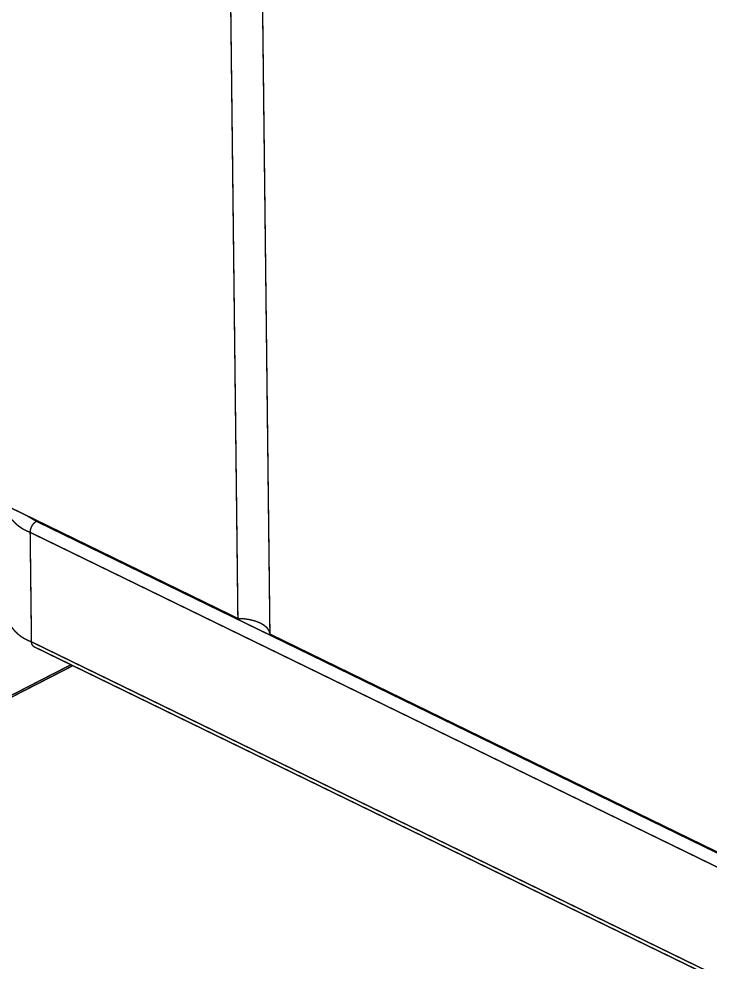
# Model space of a CAD drawing. Header units: inches. Extents: x 0 to 35.2, y -0.7 to 15.9.
# Drawn here: x 17.6864 to 17.9376, y 1.8133 to 2.1561 of the extents above; entities that cross this region are included whole.
import ezdxf

# ---------------------------------------------------------------- set-up
doc = ezdxf.new("R2010")
doc.units = ezdxf.units.IN
doc.header["$MEASUREMENT"] = 0
doc.layers.add('Dimensions', color=6, linetype='Continuous')

msp = doc.modelspace()

# ---------------------------------------------------------------- linework, layer by layer
at = {"layer": 'Dimensions'}
for points in [[(17.74797, 3.4759, 0.0005, 0.0005, 0), (17.76596, 1.9382, 0.0005, 0.0005, 0)], [(17.75959, 3.47227, 0.0005, 0.0005, 0), (17.7776, 1.93252, 0.0005, 0.0005, 0)], [(17.66959, 1.98516, 0.0005, 0.0005, 0), (17.76596, 1.9382, 0.0005, 0.0005, 0)], [(17.69048, 1.96949, 0.0005, 0.0005, -0.242106), (17.6809, 1.97964, 0.0005, 0.0005, 0)], [(17.68927, 1.97556, 0.0005, 0.0005, 0), (17.69276, 1.97351, 0.0005, 0.0005, 0)], [(17.69048, 1.96949, 0.0005, 0.0005, -0.260287), (17.69276, 1.97351, 0.0005, 0.0005, 0)], [(17.69276, 1.97351, 0.0005, 0.0005, 0), (18.34494, 1.65569, 0.0005, 0.0005, 0)], [(17.69048, 1.96949, 0.0005, 0.0005, 0), (18.34267, 1.65166, 0.0005, 0.0005, 0)], [(17.69048, 1.96949, 0.0005, 0.0005, 0), (17.69095, 1.92971, 0.0005, 0.0005, 0)], [(17.69095, 1.92971, 0.0005, 0.0005, -0.279261), (17.68125, 1.94118, 0.0005, 0.0005, 0)], [(17.76596, 1.9382, 0.0005, 0.0005, 0), (17.7682, 1.93808, 0.0005, 0.0005, 0)], [(17.7682, 1.93808, 0.0005, 0.0005, 0), (17.77035, 1.93776, 0.0005, 0.0005, 0)], [(17.77035, 1.93776, 0.0005, 0.0005, 0), (17.77234, 1.93724, 0.0005, 0.0005, 0)], [(17.77234, 1.93724, 0.0005, 0.0005, 0), (17.77409, 1.93654, 0.0005, 0.0005, 0)], [(17.77409, 1.93654, 0.0005, 0.0005, 0), (17.77554, 1.93569, 0.0005, 0.0005, 0)], [(17.77554, 1.93569, 0.0005, 0.0005, 0), (17.77663, 1.93471, 0.0005, 0.0005, 0)], [(17.77663, 1.93471, 0.0005, 0.0005, 0), (17.77732, 1.93364, 0.0005, 0.0005, 0)], [(17.77732, 1.93364, 0.0005, 0.0005, 0), (17.7776, 1.93252, 0.0005, 0.0005, 0)], [(17.7776, 1.93252, 0.0005, 0.0005, 0), (18.01052, 1.81901, 0.0005, 0.0005, 0)], [(17.69182, 1.92795, 0.0005, 0.0005, -0.283057), (17.69095, 1.92971, 0.0005, 0.0005, 0)], [(17.69095, 1.92971, 0.0005, 0.0005, 0), (18.34313, 1.61189, 0.0005, 0.0005, 0)], [(17.69182, 1.92795, 0.0005, 0.0005, 0), (18.34401, 1.61012, 0.0005, 0.0005, 0)], [(17.63839, 1.88636, 0.0005, 0.0005, 0), (17.706, 1.92104, 0.0005, 0.0005, 0)], [(17.63881, 1.88727, 0.0005, 0.0005, 0), (17.7053, 1.92138, 0.0005, 0.0005, 0)]]:
    msp.add_lwpolyline(points, format="xyseb", dxfattribs=at)
for points in [[(17.68915, 1.97556, 0.00025, 0.00025, 1), (17.6894, 1.97556, 0.00025, 0.00025, 1)], [(17.69264, 1.97351, 0.00025, 0.00025, 1), (17.69289, 1.97351, 0.00025, 0.00025, 1)], [(17.69264, 1.97351, 0.00025, 0.00025, 1), (17.69289, 1.97351, 0.00025, 0.00025, 1)], [(17.69264, 1.97351, 0.00025, 0.00025, 1), (17.69289, 1.97351, 0.00025, 0.00025, 1)], [(17.69036, 1.96949, 0.00025, 0.00025, 1), (17.69061, 1.96949, 0.00025, 0.00025, 1)], [(17.69036, 1.96949, 0.00025, 0.00025, 1), (17.69061, 1.96949, 0.00025, 0.00025, 1)], [(17.69036, 1.96949, 0.00025, 0.00025, 1), (17.69061, 1.96949, 0.00025, 0.00025, 1)], [(17.69036, 1.96949, 0.00025, 0.00025, 1), (17.69061, 1.96949, 0.00025, 0.00025, 1)], [(17.76583, 1.9382, 0.00025, 0.00025, 1), (17.76608, 1.9382, 0.00025, 0.00025, 1)], [(17.76583, 1.9382, 0.00025, 0.00025, 1), (17.76608, 1.9382, 0.00025, 0.00025, 1)], [(17.76583, 1.9382, 0.00025, 0.00025, 1), (17.76608, 1.9382, 0.00025, 0.00025, 1)], [(17.76808, 1.93808, 0.00025, 0.00025, 1), (17.76833, 1.93808, 0.00025, 0.00025, 1)], [(17.76808, 1.93808, 0.00025, 0.00025, 1), (17.76833, 1.93808, 0.00025, 0.00025, 1)], [(17.77023, 1.93776, 0.00025, 0.00025, 1), (17.77048, 1.93776, 0.00025, 0.00025, 1)], [(17.77023, 1.93776, 0.00025, 0.00025, 1), (17.77048, 1.93776, 0.00025, 0.00025, 1)], [(17.77222, 1.93724, 0.00025, 0.00025, 1), (17.77247, 1.93724, 0.00025, 0.00025, 1)], [(17.77222, 1.93724, 0.00025, 0.00025, 1), (17.77247, 1.93724, 0.00025, 0.00025, 1)], [(17.77396, 1.93654, 0.00025, 0.00025, 1), (17.77421, 1.93654, 0.00025, 0.00025, 1)], [(17.77396, 1.93654, 0.00025, 0.00025, 1), (17.77421, 1.93654, 0.00025, 0.00025, 1)], [(17.77541, 1.93569, 0.00025, 0.00025, 1), (17.77566, 1.93569, 0.00025, 0.00025, 1)], [(17.77541, 1.93569, 0.00025, 0.00025, 1), (17.77566, 1.93569, 0.00025, 0.00025, 1)], [(17.7765, 1.93471, 0.00025, 0.00025, 1), (17.77675, 1.93471, 0.00025, 0.00025, 1)], [(17.7765, 1.93471, 0.00025, 0.00025, 1), (17.77675, 1.93471, 0.00025, 0.00025, 1)], [(17.7772, 1.93364, 0.00025, 0.00025, 1), (17.77745, 1.93364, 0.00025, 0.00025, 1)], [(17.7772, 1.93364, 0.00025, 0.00025, 1), (17.77745, 1.93364, 0.00025, 0.00025, 1)], [(17.77748, 1.93252, 0.00025, 0.00025, 1), (17.77773, 1.93252, 0.00025, 0.00025, 1)], [(17.77748, 1.93252, 0.00025, 0.00025, 1), (17.77773, 1.93252, 0.00025, 0.00025, 1)], [(17.77748, 1.93252, 0.00025, 0.00025, 1), (17.77773, 1.93252, 0.00025, 0.00025, 1)], [(17.69083, 1.92971, 0.00025, 0.00025, 1), (17.69108, 1.92971, 0.00025, 0.00025, 1)], [(17.69083, 1.92971, 0.00025, 0.00025, 1), (17.69108, 1.92971, 0.00025, 0.00025, 1)], [(17.69083, 1.92971, 0.00025, 0.00025, 1), (17.69108, 1.92971, 0.00025, 0.00025, 1)], [(17.69083, 1.92971, 0.00025, 0.00025, 1), (17.69108, 1.92971, 0.00025, 0.00025, 1)], [(17.6917, 1.92795, 0.00025, 0.00025, 1), (17.69195, 1.92795, 0.00025, 0.00025, 1)], [(17.6917, 1.92795, 0.00025, 0.00025, 1), (17.69195, 1.92795, 0.00025, 0.00025, 1)], [(17.70518, 1.92138, 0.00025, 0.00025, 1), (17.70543, 1.92138, 0.00025, 0.00025, 1)], [(17.70587, 1.92104, 0.00025, 0.00025, 1), (17.70612, 1.92104, 0.00025, 0.00025, 1)]]:
    msp.add_lwpolyline(points, format="xyseb", close=True, dxfattribs=at)

doc.saveas('drawing.dxf')
